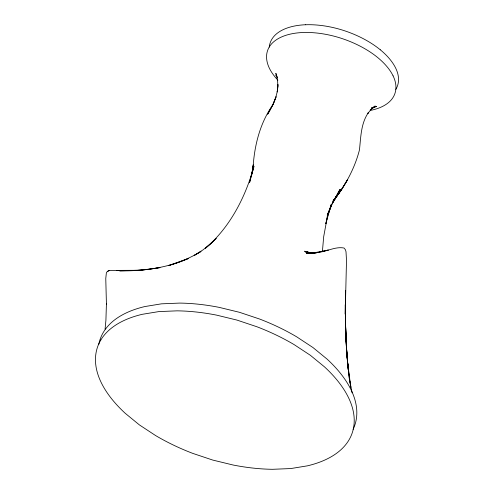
<?xml version="1.0" encoding="UTF-8"?>
<svg xmlns="http://www.w3.org/2000/svg" width="494" height="494" viewBox="0 0 494 494"><rect width="100%" height="100%" fill="white"/><g stroke="black" fill="none" stroke-linecap="round" stroke-linejoin="round"><path stroke-width="0.74" d="M322.391 251.755L323.681 236.725L327.399 216.557L325.799 223.733L331.221 204.522L327.219 216.909L331.616 204.856L327.263 215.094M252.953 169.399C254.114 146.551 259.665 123.481 273.028 104.555L276.06 96.873L273.028 104.555L267.649 114.207C273.083 105.191 277.869 95.2 277.9 84.449L277.245 91.97L277.869 86.283L277.554 79.935L275.85 73.291L277.004 76.724L275.88 75.125L277.511 77.848M105.074 329.146L105.914 320.279L106.432 303.569L106.426 304.106L105.772 278.523L106.383 272.737L107.334 271.441L109.316 270.539L133.504 270.626M252.446 171.733L253.255 164.891M252.502 171.906L253.342 165.181L251.409 176.185M251.971 173.869L253.558 165.688L249.519 182.774L253.965 166.379C245.506 197.137 229.926 227.524 205.251 248.408L216.199 238.472L210.178 244.252L202.83 250.001L194.167 255.466L201.021 251.458C190.869 257.59 179.921 262.333 168.522 265.605L188.572 258.455C166.898 267.933 143.149 271.237 119.641 270.848L141.475 270.107L159.988 267.625L147.768 269.496L137.295 270.304L116.93 270.385L132.756 270.619M327.281 215.081L331.764 204.751L340.014 189.369L331.678 204.485L340.693 189.826L332.592 202.417M333.277 200.799L341.132 190.233L340.916 190.53L347.714 179.476L341.132 190.233L333.098 201.336L333.969 200.045M340.916 190.53C349.135 178.056 355.797 164.372 359.471 149.849L359.496 149.62C360.855 136.986 360.898 123.253 368.518 112.422L367.635 113.7L371.55 108.859L370.185 110.026L375.199 106.019L373.279 107.272M332.641 202.447L341.058 190.048L334.852 198.798M333.178 200.83L340.354 191.067L336.76 195.939M333.172 200.811L335.414 197.767M371.611 108.069L372.723 107.538M107.334 271.441L109.316 270.539M371.908 108.025L376.656 106.34L371.754 108.087M371.821 108.198L373.804 107.581L371.766 108.18M318.445 252.292L312.801 253.052L328.275 250.075L319.149 252.199C327.318 251.347 335.79 246.333 344.052 248.037L345.417 249.742L346.004 251.718L346.498 260.326L345.213 314.184L345.639 290.33C345.294 313.776 345.306 337.285 347.399 360.657L347.023 356.149M318.414 252.273L306.663 253.496L316.166 252.947M316.246 252.909L306.737 253.014L310.584 253.181M313.017 253.329L305.811 252.378L309.713 253.15M310.071 253.126L304.551 251.218L308.478 252.755M309.577 253.113L307.287 251.458L309.398 253.28M352.099 392.829L349.314 378.484L350.802 387.24L347.56 362.17L349.53 380.09C346.004 352.358 345.127 324.397 345.43 296.468L345.46 320.822L346.257 345.078L348.258 369.784L346.739 351.765L345.658 327.899M346.936 354.661L345.819 335.265L345.195 304.81M98.751 344.485A136.387 71.463 18.5 0 1 102.079 334.666C105.642 327.534 111.477 321.761 118.109 317.438A136.387 71.463 18.5 0 1 144.872 306.552L161.445 303.835L179.674 303.088A136.387 71.463 18.5 0 1 219.2 307.379L239.491 312.307L259.486 318.994A136.387 71.463 18.5 0 1 296.678 336.828L312.943 347.523L327.059 359.089A136.387 71.463 18.5 0 1 347.708 383.653C352.21 391.094 355.624 399.35 356.575 408.056A136.387 71.463 18.5 0 1 353.105 429.335M393.07 75.841A67.839 35.549 18.5 0 0 377.663 57.52A65.511 34.327 18.5 0 0 370.049 51.938A67.839 35.549 18.5 0 0 342.305 38.637A65.511 34.327 18.5 0 0 332.203 35.722A67.839 35.549 18.5 0 0 302.723 32.524A65.511 34.327 18.5 0 0 293.986 33.388A67.839 35.549 18.5 0 0 274.034 41.515A65.511 34.327 18.5 0 0 270.002 45.831A67.839 35.549 18.5 0 0 267.198 62.182A65.511 34.327 18.5 0 0 269.409 68.296A67.839 35.549 18.5 0 0 277.875 80.164M393.076 75.841A65.511 34.327 18.5 0 1 395.299 81.961A67.839 35.549 18.5 0 1 392.477 98.306A65.511 34.327 18.5 0 1 388.463 102.629A67.839 35.549 18.5 0 1 370.543 110.378M380.263 49.764A65.511 34.327 18.5 0 0 372.649 44.182A67.839 35.549 18.5 0 0 344.898 30.881A65.511 34.327 18.5 0 0 334.796 27.967A67.839 35.549 18.5 0 0 305.317 24.768M380.257 49.764A67.839 35.549 18.5 0 1 395.663 68.086A65.511 34.327 18.5 0 1 397.898 74.205A67.839 35.549 18.5 0 1 395.842 89.365M269.249 47.134A67.839 35.549 18.5 0 1 272.608 38.081A65.511 34.327 18.5 0 1 276.621 33.759A67.839 35.549 18.5 0 1 296.591 25.639A65.511 34.327 18.5 0 1 305.311 24.762M100.825 339.971L99.479 342.422A136.387 71.463 18.5 0 0 95.713 364.331C96.651 373.038 100.078 381.288 104.574 388.735A136.387 71.463 18.5 0 0 125.229 413.299L139.345 424.865L155.604 435.56A136.387 71.463 18.5 0 0 192.796 453.393L212.791 460.081L233.082 465.008A136.387 71.463 18.5 0 0 272.608 469.3L290.836 468.553L307.416 465.836A136.387 71.463 18.5 0 0 334.172 454.943C340.804 450.627 346.634 444.847 350.209 437.721A136.387 71.463 18.5 0 0 353.976 415.812C353.037 407.105 349.61 398.856 345.115 391.409A136.387 71.463 18.5 0 0 324.459 366.844L310.343 355.279L294.084 344.584A136.387 71.463 18.5 0 0 256.892 326.75L236.898 320.063L216.607 315.135A136.387 71.463 18.5 0 0 177.08 310.843L158.846 311.591L142.272 314.308A136.387 71.463 18.5 0 0 115.516 325.2C109.662 329.023 104.432 333.938 100.825 339.971"/></g></svg>
